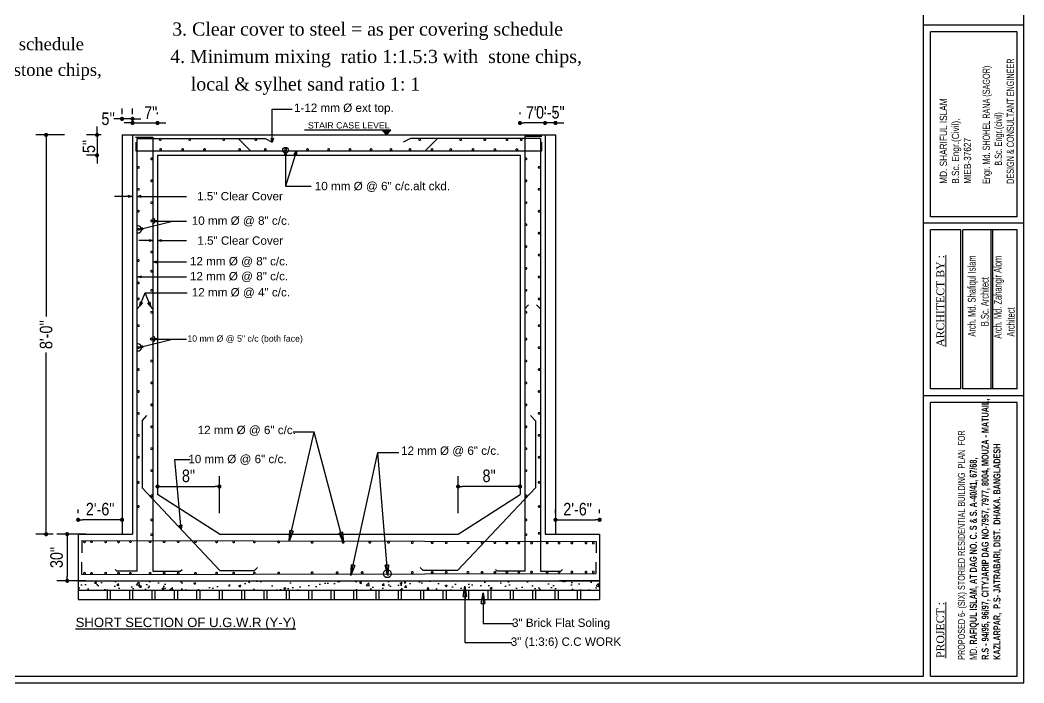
# Model space of a CAD drawing. Header units: inches. Extents: x -159432 to -126829, y -44881 to -40109.
# Drawn here: x -143780.7 to -143299.8, y -42614.3 to -42296.8 of the extents above; entities that cross this region are included whole.
import ezdxf

# ---------------------------------------------------------------- set-up
doc = ezdxf.new("R2010")
doc.units = ezdxf.units.IN
doc.header["$LTSCALE"] = 10
doc.header["$MEASUREMENT"] = 0
doc.header["$PDMODE"] = 34
doc.layers.get('0').update_dxf_attribs({"color": 140, "lineweight": 25})
doc.layers.get('Defpoints').update_dxf_attribs({"lineweight": 25})
for name, color, linetype, lineweight in [('DIMENSION', 6, 'Continuous', 25), ('hatch', 141, 'Continuous', 30), ('line', 134, 'Continuous', 30), ('rod', 167, 'Continuous', 30), ('TEXT', 6, 'Continuous', 25), ('TEXT 02', 7, 'Continuous', 9), ('win', 143, 'Continuous', 25)]:
    doc.layers.add(name, color=color, linetype=linetype, lineweight=lineweight)
doc.styles.add('222', font='arial.ttf')
doc.styles.add('AREAL', font='arial.ttf')
doc.styles.add('Arial', font='times.ttf', dxfattribs={"height": 8})
doc.styles.add('Arial Narrow', font='ARIALN.TTF', dxfattribs={"height": 8})
doc.styles.add('arn', font='ARIALN.TTF')
doc.dimstyles.new('1-4', dxfattribs={"dimtxt": 7, "dimasz": 5, "dimexe": 4, "dimexo": 2, "dimgap": 2, "dimtad": 1, "dimdec": 1, "dimzin": 3, "dimdsep": 46, "dimlunit": 4, "dimtxsty": 'AREAL', "dimblk": 'DOTSMALL', "dimcen": 0, "dimdle": 4, "dimclrd": 132, "dimclre": 132, "dimclrt": 154, "dimadec": 0, "dimazin": 1, "dimtfac": 1, "dimtdec": 1, "dimtofl": 0, "dimtmove": 0, "dimatfit": 3, "dimldrblk": 'CLOSED', "dimfxl": 1, "dimfrac": 2, "dimtolj": 1, "dimtzin": 0, "dimlwd": -1, "dimarcsym": 0})
doc.dimstyles.new('Dim1', dxfattribs={"dimtxt": 6, "dimasz": 2, "dimexe": 5, "dimexo": 10, "dimgap": 2, "dimtad": 1, "dimdec": 0, "dimzin": 2, "dimdsep": 46, "dimlunit": 4, "dimtxsty": 'arn', "dimblk": 'DOT', "dimcen": 0, "dimclrd": 256, "dimclrt": 256, "dimaunit": 3, "dimadec": 0, "dimazin": 0, "dimtfac": 1, "dimtdec": 0, "dimtix": 1, "dimtmove": 2, "dimatfit": 3, "dimfxl": 1, "dimfrac": 1, "dimtolj": 1, "dimtzin": 0, "dimlwd": -1, "dimarcsym": 0})
doc.dimstyles.get("Standard").update_dxf_attribs({"dimtxt": 8, "dimasz": 2, "dimexe": 2, "dimexo": 3, "dimgap": 2, "dimtad": 1, "dimdec": 0, "dimzin": 0, "dimdsep": 46, "dimlunit": 3, "dimtxsty": 'Arial Narrow', "dimblk": 'DOT', "dimcen": 0.09, "dimclrd": 256, "dimclre": 256, "dimclrt": 256, "dimadec": 0, "dimazin": 0, "dimtfac": 1, "dimtdec": 0, "dimtix": 1, "dimtmove": 2, "dimatfit": 3, "dimldrblk": 'OPEN30', "dimfxl": 1, "dimtolj": 1, "dimtzin": 0, "dimlwd": -1, "dimlwe": -1, "dimarcsym": 0})

# ---------------------------------------------------------------- blocks, each defined once
blk = doc.blocks.new('_Dot')
at = {"color": 0, "linetype": 'ByBlock', "lineweight": -2}
blk.add_line((-0.5, 0), (-1, 0), dxfattribs=at)
at = {"color": 0, "linetype": 'ByBlock', "const_width": 0.5}
blk.add_lwpolyline([(-0.25, 0, 1), (0.25, 0, 1)], format="xyb", close=True, dxfattribs=at)
blk = doc.blocks.new('*D153')
at = {"layer": 'Defpoints', "color": 0, "ltscale": 15}
for p in [(-143731.89, -42351.77), (-143743.87, -42361.52), (-143733.75, -42361.52)]:
    blk.add_point(p, dxfattribs=at)
at = {"layer": 'DIMENSION', "color": 0, "lineweight": -2, "ltscale": 15}
for p, q in [((-143741.89, -42351.77), (-143748.87, -42351.77)), ((-143743.75, -42361.52), (-143748.87, -42361.52))]:
    blk.add_line(p, q, dxfattribs=at)
at = {"layer": 'DIMENSION', "ltscale": 15}
for p, q in [((-143743.87, -42349.77), (-143743.87, -42347.77)), ((-143743.87, -42351.77), (-143743.87, -42361.52)), ((-143743.87, -42363.52), (-143743.87, -42365.52))]:
    blk.add_line(p, q, dxfattribs=at)
at = {"layer": 'DIMENSION', "ltscale": 15, "xscale": 2, "yscale": 2, "zscale": 2}
for p, rotation in [((-143743.87, -42351.77), 270), ((-143743.87, -42361.52), 90)]:
    blk.add_blockref('_Dot', p, dxfattribs=dict(at, rotation=rotation))
at = {"layer": 'DIMENSION', "ltscale": 15, "insert": (-143747.78, -42357.33), "char_height": 6, "attachment_point": 5, "rotation": 90, "style": 'arn'}
blk.add_mtext('\\A1;{\\C256;5"}', dxfattribs=at)
blk = doc.blocks.new('*D154')
at = {"layer": 'Defpoints', "color": 0, "ltscale": 15}
for p in [(-143541.24, -42346.05), (-143541.24, -42351.77), (-143529.24, -42351.77)]:
    blk.add_point(p, dxfattribs=at)
at = {"layer": 'DIMENSION', "color": 0, "lineweight": -2, "ltscale": 15}
for p, q in [((-143541.24, -42341.77), (-143541.24, -42341.05)), ((-143529.24, -42341.77), (-143529.24, -42341.05))]:
    blk.add_line(p, q, dxfattribs=at)
at = {"layer": 'DIMENSION', "ltscale": 15}
blk.add_line((-143531.24, -42346.05), (-143539.24, -42346.05), dxfattribs=at)
at = {"layer": 'DIMENSION', "ltscale": 15, "xscale": 2, "yscale": 2, "zscale": 2, "rotation": 180}
blk.add_blockref('_Dot', (-143541.24, -42346.05), dxfattribs=at)
at = {"layer": 'DIMENSION', "ltscale": 15, "xscale": 2, "yscale": 2, "zscale": 2}
blk.add_blockref('_Dot', (-143529.24, -42346.05), dxfattribs=at)
at = {"layer": 'DIMENSION', "ltscale": 15, "insert": (-143535.24, -42341.05), "char_height": 6, "attachment_point": 5, "style": 'arn'}
blk.add_mtext('\\A1;{\\C256;7"}', dxfattribs=at)
blk = doc.blocks.new('*D155')
at = {"layer": 'Defpoints', "color": 0, "ltscale": 15}
for p in [(-143714.89, -42346.05), (-143726.89, -42351.77), (-143714.89, -42351.77)]:
    blk.add_point(p, dxfattribs=at)
at = {"layer": 'DIMENSION', "color": 0, "lineweight": -2, "ltscale": 15}
for p, q in [((-143726.89, -42341.77), (-143726.89, -42341.05)), ((-143714.89, -42341.77), (-143714.89, -42341.05))]:
    blk.add_line(p, q, dxfattribs=at)
at = {"layer": 'DIMENSION', "ltscale": 15}
for p, q in [((-143728.89, -42346.05), (-143730.89, -42346.05)), ((-143726.89, -42346.05), (-143714.89, -42346.05)), ((-143712.89, -42346.05), (-143710.89, -42346.05))]:
    blk.add_line(p, q, dxfattribs=at)
at = {"layer": 'DIMENSION', "ltscale": 15, "xscale": 2, "yscale": 2, "zscale": 2}
blk.add_blockref('_Dot', (-143726.89, -42346.05), dxfattribs=at)
at = {"layer": 'DIMENSION', "ltscale": 15, "xscale": 2, "yscale": 2, "zscale": 2, "rotation": 180}
blk.add_blockref('_Dot', (-143714.89, -42346.05), dxfattribs=at)
at = {"layer": 'DIMENSION', "ltscale": 15, "insert": (-143718.15, -42341.1), "char_height": 6, "attachment_point": 5, "style": 'arn'}
blk.add_mtext('\\A1;{\\C256;7"}', dxfattribs=at)
blk = doc.blocks.new('_Open30')
at = {"color": 0, "linetype": 'ByBlock', "lineweight": -2}
for p, q in [((-1, 0.27), (0, 0)), ((0, 0), (-1, -0.27)), ((0, 0), (-1, 0))]:
    blk.add_line(p, q, dxfattribs=at)
blk = doc.blocks.new('*D156')
at = {"layer": 'Defpoints', "color": 0, "ltscale": 15}
for p in [(-143503.09, -42536.11), (-143524.24, -42543.02), (-143503.09, -42543.02)]:
    blk.add_point(p, dxfattribs=at)
at = {"layer": 'DIMENSION', "color": 0, "lineweight": -2, "ltscale": 15}
for p, q in [((-143524.24, -42533.02), (-143524.24, -42531.11)), ((-143503.09, -42533.02), (-143503.09, -42531.11))]:
    blk.add_line(p, q, dxfattribs=at)
at = {"layer": 'DIMENSION', "ltscale": 15}
blk.add_line((-143522.24, -42536.11), (-143505.09, -42536.11), dxfattribs=at)
at = {"layer": 'DIMENSION', "ltscale": 15, "xscale": 2, "yscale": 2, "zscale": 2, "rotation": 180}
blk.add_blockref('_Dot', (-143524.24, -42536.11), dxfattribs=at)
at = {"layer": 'DIMENSION', "ltscale": 15, "xscale": 2, "yscale": 2, "zscale": 2}
blk.add_blockref('_Dot', (-143503.09, -42536.11), dxfattribs=at)
at = {"layer": 'DIMENSION', "ltscale": 15, "insert": (-143513.67, -42531.05), "char_height": 6, "attachment_point": 5, "style": 'arn'}
blk.add_mtext('\\A1;{\\C256;2\'-6"}', dxfattribs=at)
blk = doc.blocks.new('*D157')
at = {"layer": 'Defpoints', "color": 0, "ltscale": 15}
for p in [(-143570.89, -42520.17), (-143541.24, -42523.93), (-143570.89, -42543.02)]:
    blk.add_point(p, dxfattribs=at)
at = {"layer": 'DIMENSION', "color": 0, "lineweight": -2, "ltscale": 15}
for p, q in [((-143570.89, -42533.02), (-143570.89, -42515.17)), ((-143541.24, -42513.93), (-143541.24, -42515.17))]:
    blk.add_line(p, q, dxfattribs=at)
at = {"layer": 'DIMENSION', "ltscale": 15}
blk.add_line((-143543.24, -42520.17), (-143568.89, -42520.17), dxfattribs=at)
at = {"layer": 'DIMENSION', "ltscale": 15, "xscale": 2, "yscale": 2, "zscale": 2, "rotation": 180}
blk.add_blockref('_Dot', (-143570.89, -42520.17), dxfattribs=at)
at = {"layer": 'DIMENSION', "ltscale": 15, "xscale": 2, "yscale": 2, "zscale": 2}
blk.add_blockref('_Dot', (-143541.24, -42520.17), dxfattribs=at)
at = {"layer": 'DIMENSION', "ltscale": 15, "insert": (-143556.07, -42515.1), "char_height": 6, "attachment_point": 5, "style": 'arn'}
blk.add_mtext('\\A1;{\\C256;8"}', dxfattribs=at)
blk = doc.blocks.new('*D158')
at = {"layer": 'Defpoints', "color": 0, "ltscale": 15}
for p in [(-143739.24, -42543.02), (-143758.18, -42565.34), (-143739.24, -42565.34)]:
    blk.add_point(p, dxfattribs=at)
at = {"layer": 'DIMENSION', "color": 0, "lineweight": -2, "ltscale": 15}
for p, q in [((-143749.24, -42543.02), (-143763.18, -42543.02)), ((-143749.24, -42565.34), (-143763.18, -42565.34))]:
    blk.add_line(p, q, dxfattribs=at)
at = {"layer": 'DIMENSION', "ltscale": 15}
blk.add_line((-143758.18, -42545.02), (-143758.18, -42563.34), dxfattribs=at)
at = {"layer": 'DIMENSION', "ltscale": 15, "xscale": 2, "yscale": 2, "zscale": 2}
for p, rotation in [((-143758.18, -42543.02), 90), ((-143758.18, -42565.34), 270)]:
    blk.add_blockref('_Dot', p, dxfattribs=dict(at, rotation=rotation))
at = {"layer": 'DIMENSION', "ltscale": 15, "insert": (-143763.24, -42554.18), "char_height": 6, "attachment_point": 5, "rotation": 90, "style": 'arn'}
blk.add_mtext('\\A1;30"', dxfattribs=at)
blk = doc.blocks.new('*D159')
at = {"layer": 'Defpoints', "color": 0, "ltscale": 15}
for p in [(-143752.91, -42536.11), (-143731.89, -42539.49), (-143752.91, -42543.02)]:
    blk.add_point(p, dxfattribs=at)
at = {"layer": 'DIMENSION', "color": 0, "lineweight": -2, "ltscale": 15}
for p, q in [((-143731.89, -42529.49), (-143731.89, -42531.11)), ((-143752.91, -42533.02), (-143752.91, -42531.11))]:
    blk.add_line(p, q, dxfattribs=at)
at = {"layer": 'DIMENSION', "ltscale": 15}
blk.add_line((-143733.89, -42536.11), (-143750.91, -42536.11), dxfattribs=at)
at = {"layer": 'DIMENSION', "ltscale": 15, "xscale": 2, "yscale": 2, "zscale": 2, "rotation": 180}
blk.add_blockref('_Dot', (-143752.91, -42536.11), dxfattribs=at)
at = {"layer": 'DIMENSION', "ltscale": 15, "xscale": 2, "yscale": 2, "zscale": 2}
blk.add_blockref('_Dot', (-143731.89, -42536.11), dxfattribs=at)
at = {"layer": 'DIMENSION', "ltscale": 15, "insert": (-143742.4, -42531.05), "char_height": 6, "attachment_point": 5, "style": 'arn'}
blk.add_mtext('\\A1;{\\C256;2\'-6"}', dxfattribs=at)
blk = doc.blocks.new('_Closed')
at = {"layer": 'win', "color": 0, "lineweight": -2}
for p, q in [((-1, 0.167), (0, 0)), ((-1, 0.167), (-1, -0.167)), ((0, 0), (-1, -0.167)), ((0, 0), (-1, 0))]:
    blk.add_line(p, q, dxfattribs=at)
blk = doc.blocks.new('_DotSmall')
at = {"color": 0, "linetype": 'ByBlock', "const_width": 0.5}
blk.add_lwpolyline([(-0.0625, 0, 1), (0.0625, 0, 1)], format="xyb", close=True, dxfattribs=at)
blk = doc.blocks.new('*D160')
at = {"layer": 'Defpoints', "color": 0, "ltscale": 15}
for p in [(-143685.28, -42520.17), (-143714.89, -42523.93), (-143685.28, -42543.02)]:
    blk.add_point(p, dxfattribs=at)
at = {"layer": 'DIMENSION', "color": 0, "lineweight": -2, "ltscale": 15}
for p, q in [((-143714.89, -42513.93), (-143714.89, -42515.17)), ((-143685.28, -42533.02), (-143685.28, -42515.17))]:
    blk.add_line(p, q, dxfattribs=at)
at = {"layer": 'DIMENSION', "ltscale": 15}
blk.add_line((-143712.89, -42520.17), (-143687.28, -42520.17), dxfattribs=at)
at = {"layer": 'DIMENSION', "ltscale": 15, "xscale": 2, "yscale": 2, "zscale": 2, "rotation": 180}
blk.add_blockref('_Dot', (-143714.89, -42520.17), dxfattribs=at)
at = {"layer": 'DIMENSION', "ltscale": 15, "xscale": 2, "yscale": 2, "zscale": 2}
blk.add_blockref('_Dot', (-143685.28, -42520.17), dxfattribs=at)
at = {"layer": 'DIMENSION', "ltscale": 15, "insert": (-143700.08, -42515.1), "char_height": 6, "attachment_point": 5, "style": 'arn'}
blk.add_mtext('\\A1;{\\C256;8"}', dxfattribs=at)
blk = doc.blocks.new('*D161')
at = {"layer": 'Defpoints', "color": 0, "ltscale": 15}
for p in [(-143768.25, -42351.77), (-143749.46, -42351.77), (-143754.83, -42543.02)]:
    blk.add_point(p, dxfattribs=at)
at = {"layer": 'DIMENSION', "color": 0, "lineweight": -2, "ltscale": 15}
for p, q in [((-143759.46, -42351.77), (-143773.25, -42351.77)), ((-143764.83, -42543.02), (-143773.25, -42543.02))]:
    blk.add_line(p, q, dxfattribs=at)
at = {"layer": 'DIMENSION', "ltscale": 15}
for p, q in [((-143768.25, -42353.77), (-143768.25, -42438.76)), ((-143768.25, -42541.02), (-143768.25, -42456.03))]:
    blk.add_line(p, q, dxfattribs=at)
at = {"layer": 'DIMENSION', "ltscale": 15, "xscale": 2, "yscale": 2, "zscale": 2}
for p, rotation in [((-143768.25, -42351.77), 90), ((-143768.25, -42543.02), 270)]:
    blk.add_blockref('_Dot', p, dxfattribs=dict(at, rotation=rotation))
at = {"layer": 'DIMENSION', "ltscale": 15, "insert": (-143768.25, -42447.4), "char_height": 6, "attachment_point": 5, "rotation": 90, "style": 'arn'}
blk.add_mtext("\\A1;{\\C256;8'-0''}", dxfattribs=at)
blk = doc.blocks.new('*D162')
at = {"layer": 'Defpoints', "color": 0, "ltscale": 15}
for p in [(-143731.89, -42344.06), (-143731.89, -42351.77), (-143726.89, -42351.77)]:
    blk.add_point(p, dxfattribs=at)
at = {"layer": 'DIMENSION', "color": 0, "lineweight": -2, "ltscale": 15}
for p, q in [((-143731.89, -42341.77), (-143731.89, -42339.06)), ((-143726.89, -42341.77), (-143726.89, -42339.06))]:
    blk.add_line(p, q, dxfattribs=at)
at = {"layer": 'DIMENSION', "ltscale": 15}
for p, q in [((-143733.89, -42344.06), (-143735.89, -42344.06)), ((-143726.89, -42344.06), (-143731.89, -42344.06)), ((-143724.89, -42344.06), (-143722.89, -42344.06))]:
    blk.add_line(p, q, dxfattribs=at)
at = {"layer": 'DIMENSION', "ltscale": 15, "xscale": 2, "yscale": 2, "zscale": 2}
blk.add_blockref('_Dot', (-143731.89, -42344.06), dxfattribs=at)
at = {"layer": 'DIMENSION', "ltscale": 15, "xscale": 2, "yscale": 2, "zscale": 2, "rotation": 180}
blk.add_blockref('_Dot', (-143726.89, -42344.06), dxfattribs=at)
at = {"layer": 'DIMENSION', "ltscale": 15, "insert": (-143738.53, -42344.06), "char_height": 6, "attachment_point": 5, "style": 'arn'}
blk.add_mtext("\\A1;5''", dxfattribs=at)
blk = doc.blocks.new('*D163')
at = {"layer": 'Defpoints', "color": 0, "ltscale": 15}
for p in [(-143529.24, -42346.05), (-143529.24, -42351.77), (-143524.24, -42351.77)]:
    blk.add_point(p, dxfattribs=at)
at = {"layer": 'DIMENSION', "color": 0, "lineweight": -2, "ltscale": 15}
for p, q in [((-143529.24, -42341.77), (-143529.24, -42341.05)), ((-143524.24, -42341.77), (-143524.24, -42341.05))]:
    blk.add_line(p, q, dxfattribs=at)
at = {"layer": 'DIMENSION', "ltscale": 15}
for p, q in [((-143531.24, -42346.05), (-143533.24, -42346.05)), ((-143524.24, -42346.05), (-143529.24, -42346.05)), ((-143522.24, -42346.05), (-143520.24, -42346.05))]:
    blk.add_line(p, q, dxfattribs=at)
at = {"layer": 'DIMENSION', "ltscale": 15, "xscale": 2, "yscale": 2, "zscale": 2}
blk.add_blockref('_Dot', (-143529.24, -42346.05), dxfattribs=at)
at = {"layer": 'DIMENSION', "ltscale": 15, "xscale": 2, "yscale": 2, "zscale": 2, "rotation": 180}
blk.add_blockref('_Dot', (-143524.24, -42346.05), dxfattribs=at)
at = {"layer": 'DIMENSION', "ltscale": 15, "insert": (-143526.74, -42340.98), "char_height": 6, "attachment_point": 5, "style": 'arn'}
blk.add_mtext('\\A1;{\\C256;0\'-5"}', dxfattribs=at)

msp = doc.modelspace()

# ---------------------------------------------------------------- hatches: boundary and pattern name
at = {"layer": 'hatch', "ltscale": 15}
msp.add_hatch(color=256, dxfattribs=at).paths.add_polyline_path([(-143607.20799, -42349.4773), (-143605.17679, -42351.7733), (-143603.1456, -42349.4773)])
at = {"layer": 'hatch', "linetype": 'Continuous', "ltscale": 0.1}
h = msp.add_hatch(dxfattribs=at)
h.set_pattern_fill('AR-CONC', color=256, scale=1.5, style=0)
h.set_pattern_definition([(50, (-146382.142, -60807.545), (10.7589027, -0.941282), [1.125, -12.375]), (355, (-146382.142, -60807.545), (-2.08127, 11.282882), [0.9, -9.9]), (100.4514, (-146381.246, -60807.624), (8.677641, 10.341593), [0.956103, -10.517132]), (46.1842, (-146382.142, -60804.545), (16.008616, -2.482785), [1.6875, -18.5625]), (96.6356, (-146380.808, -60804.752), (14.01994, 14.611768), [1.434154, -15.775695]), (351.1842, (-146382.142, -60804.545), (14.019929, 14.611779), [1.35, -14.85]), (21, (-146380.642, -60805.295), (8.9536058, -6.0392834), [1.125, -12.375]), (326, (-146380.642, -60805.295), (3.64973, 10.877251), [0.9, -9.9]), (71.4514, (-146379.896, -60805.798), (12.6033394, 4.8379575), [0.956103, -10.517132]), (37.5, (-146382.142, -60807.545), (0.1823978, 4.9934078), [0, -9.78, 0, -10.05, 0, -9.9375]), (7.5, (-146382.142, -60807.545), (3.946043, 5.9161757), [0, -5.73, 0, -9.555, 0, -3.7875]), (327.5, (-146385.487, -60807.545), (8.0073365, -0.3383231), [0, -3.75, 0, -11.7, 0, -15.525]), (317.5, (-146386.987, -60807.545), (8.7477925, 1.5015747), [0, -4.875, 0, -7.77, 0, -11.025])])
h.paths.add_polyline_path([(-143503.09422, -42565.34451), (-143727.64447, -42565.34902), (-143752.90599, -42565.3444), (-143752.90596, -42569.84887), (-143503.09456, -42569.84451)])

# ---------------------------------------------------------------- linework, layer by layer
at = {"layer": 'DIMENSION', "ltscale": 15}
msp.add_circle((-143653.53059, -42359.09192), 1.37935, dxfattribs=at)
for centre, radius, start, end in [((-143724.23116, -42397.0121), 1.70679, 255.9861633, 104.0138367), ((-143717.44057, -42392.94489), 1.36018, 282.5735559, 77.4264441), ((-143717.44057, -42449.47054), 1.36018, 282.5735559, 77.4264441), ((-143724.23116, -42453.53775), 1.70679, 255.9861633, 104.0138367)]:
    msp.add_arc(centre, radius, start, end, dxfattribs=at)
at = {"layer": 'hatch', "ltscale": 15}
for p, q in [((-143731.89447, -42351.7733), (-143731.89447, -42543.0233)), ((-143731.89447, -42351.7733), (-143524.24115, -42351.7733)), ((-143726.89447, -42351.7733), (-143726.89447, -42543.0233)), ((-143529.24115, -42351.7733), (-143529.24115, -42543.0233)), ((-143524.24115, -42351.7733), (-143524.24115, -42543.0233)), ((-143714.89447, -42361.5233), (-143541.24115, -42361.5233)), ((-143714.89447, -42361.5233), (-143714.89447, -42523.93142)), ((-143541.24115, -42361.5233), (-143541.24115, -42523.93142)), ((-143685.27516, -42543.0233), (-143714.89447, -42523.93142)), ((-143570.88991, -42543.0233), (-143541.24115, -42523.93142)), ((-143752.9061, -42543.0233), (-143726.89447, -42543.0233)), ((-143752.9061, -42543.0233), (-143752.90594, -42574.34887)), ((-143685.27516, -42543.0233), (-143570.88991, -42543.0233)), ((-143529.24115, -42543.0233), (-143529.24115, -42543.0233)), ((-143529.24115, -42543.0233), (-143503.09273, -42543.0233)), ((-143503.09273, -42543.0233), (-143503.09491, -42574.34451)), ((-143752.9061, -42565.3444), (-143727.64447, -42565.34902)), ((-143727.64447, -42565.34902), (-143503.09491, -42565.34451)), ((-143503.09491, -42565.34451), (-143522.40638, -42565.34902)), ((-143752.90596, -42569.84887), (-143503.09482, -42569.84451)), ((-143739.061, -42569.84451), (-143739.061, -42574.34451)), ((-143737.561, -42569.84451), (-143737.561, -42574.34451)), ((-143728.33527, -42569.84451), (-143728.33527, -42574.34451)), ((-143726.83527, -42569.84451), (-143726.83527, -42574.34451)), ((-143717.60954, -42569.84451), (-143717.60954, -42574.34451)), ((-143716.10954, -42569.84451), (-143716.10954, -42574.34451)), ((-143706.8838, -42569.84451), (-143706.8838, -42574.34451)), ((-143705.3838, -42569.84451), (-143705.3838, -42574.34451)), ((-143696.15807, -42569.84451), (-143696.15807, -42574.34451)), ((-143694.65807, -42569.84451), (-143694.65807, -42574.34451)), ((-143685.43234, -42569.84451), (-143685.43234, -42574.34451)), ((-143683.93234, -42569.84451), (-143683.93234, -42574.34451)), ((-143674.70661, -42569.84451), (-143674.70661, -42574.34451)), ((-143673.20661, -42569.84451), (-143673.20661, -42574.34451)), ((-143663.98088, -42569.84451), (-143663.98088, -42574.34451)), ((-143662.48088, -42569.84451), (-143662.48088, -42574.34451)), ((-143653.25515, -42569.84451), (-143653.25515, -42574.34451)), ((-143651.75515, -42569.84451), (-143651.75515, -42574.34451)), ((-143642.52942, -42569.84451), (-143642.52942, -42574.34451)), ((-143641.02942, -42569.84451), (-143641.02942, -42574.34451)), ((-143631.80368, -42569.84451), (-143631.80368, -42574.34451)), ((-143630.30368, -42569.84451), (-143630.30368, -42574.34451)), ((-143621.07795, -42569.84451), (-143621.07795, -42574.34451)), ((-143619.57795, -42569.84451), (-143619.57795, -42574.34451)), ((-143610.35222, -42569.84451), (-143610.35222, -42574.34451)), ((-143608.85222, -42569.84451), (-143608.85222, -42574.34451)), ((-143599.62649, -42569.84451), (-143599.62649, -42574.34451)), ((-143598.12649, -42569.84451), (-143598.12649, -42574.34451)), ((-143588.90076, -42569.84451), (-143588.90076, -42574.34451)), ((-143587.40076, -42569.84451), (-143587.40076, -42574.34451)), ((-143578.17503, -42569.84451), (-143578.17503, -42574.34451)), ((-143576.67503, -42569.84451), (-143576.67503, -42574.34451)), ((-143567.4493, -42569.84451), (-143567.4493, -42574.34451)), ((-143565.9493, -42569.84451), (-143565.9493, -42574.34451)), ((-143556.72356, -42569.84451), (-143556.72356, -42574.34451)), ((-143555.22356, -42569.84451), (-143555.22356, -42574.34451)), ((-143545.99783, -42569.84451), (-143545.99783, -42574.34451)), ((-143544.49783, -42569.84451), (-143544.49783, -42574.34451)), ((-143535.2721, -42569.84451), (-143535.2721, -42574.34451)), ((-143533.7721, -42569.84451), (-143533.7721, -42574.34451)), ((-143524.54637, -42569.84451), (-143524.54637, -42574.34451)), ((-143523.04637, -42569.84451), (-143523.04637, -42574.34451)), ((-143513.82064, -42569.84451), (-143513.82064, -42574.34451)), ((-143512.32064, -42569.84451), (-143512.32064, -42574.34451)), ((-143503.09491, -42569.84451), (-143503.09491, -42574.34451)), ((-143752.90594, -42574.34887), (-143503.09473, -42574.34451))]:
    msp.add_line(p, q, dxfattribs=at)
msp.add_lwpolyline([(-143607.20799, -42349.4773), (-143605.17679, -42351.7733), (-143603.1456, -42349.4773), (-143644.40926, -42349.4773)], dxfattribs=at)
msp.add_circle((-143604.81486, -42561.95844), 1.86941, dxfattribs=at)
at = {"layer": 'line'}
for p, q in [((-143348.02735, -42610.97548), (-143348.02735, -42119.37603)), ((-143299.84884, -42299.21174), (-143348.02735, -42299.21174)), ((-143344.64039, -42390.92251), (-143344.64039, -42302.42734)), ((-143320.57748, -42302.42734), (-143344.64039, -42302.42734)), ((-143299.84884, -42394.00401), (-143348.02735, -42394.00401)), ((-143321.51314, -42390.92251), (-143344.64039, -42390.92251)), ((-143303.12364, -42390.92251), (-143321.51314, -42390.92251)), ((-143344.64039, -42473.43796), (-143344.64039, -42397.17507)), ((-143330.09625, -42397.17507), (-143344.64039, -42397.17507)), ((-143344.64039, -42455.93032), (-143344.64039, -42397.17507)), ((-143330.09625, -42473.43796), (-143330.09625, -42397.17507)), ((-143303.12364, -42397.17507), (-143329.16059, -42397.17507)), ((-143329.16059, -42473.43796), (-143329.16059, -42397.17507)), ((-143315.60711, -42473.23173), (-143315.60711, -42397.17507)), ((-143314.67145, -42473.23173), (-143314.67145, -42397.17507)), ((-143299.84884, -42476.71276), (-143348.02735, -42476.71276)), ((-143330.09625, -42473.43796), (-143344.64039, -42473.43796)), ((-143303.12364, -42473.43796), (-143329.16059, -42473.43796)), ((-143303.12364, -42479.98756), (-143344.64039, -42479.98756)), ((-143344.64039, -42610.97548), (-143344.64039, -42479.98756))]:
    msp.add_line(p, q, dxfattribs=at)
msp.add_lwpolyline([(-144048.82235, -42614.25028), (-143299.84884, -42614.25028), (-143299.84884, -42116.10123), (-144048.82235, -42116.10123)], close=True, dxfattribs=at)
for points in [[(-143348.02735, -42119.37603), (-144045.54755, -42119.37603), (-144045.54755, -42610.97548), (-143348.02735, -42610.97548)], [(-143303.12364, -42390.92251), (-143303.12364, -42302.42734), (-143320.57748, -42302.42734)], [(-143303.12364, -42473.43796), (-143303.12364, -42397.17507)], [(-143344.64039, -42610.97548), (-143303.12364, -42610.97548), (-143303.12364, -42479.98756)]]:
    msp.add_lwpolyline(points, dxfattribs=at)
at = {"layer": 'rod'}
for p, q in [((-143725.388, -42352.78191), (-143717.14447, -42352.78191)), ((-143724.64447, -42353.4439), (-143663.37359, -42353.4439)), ((-143724.64447, -42560.70424), (-143724.64447, -42353.4439)), ((-143717.14447, -42352.78191), (-143717.14447, -42560.70424)), ((-143670.35603, -42359.3504), (-143676.26253, -42353.4439)), ((-143663.37359, -42353.4439), (-143659.89661, -42355.25983)), ((-143593.67024, -42353.4439), (-143597.14722, -42355.25983)), ((-143531.49115, -42353.4439), (-143593.67024, -42353.4439)), ((-143586.6878, -42359.3504), (-143580.7813, -42353.4439)), ((-143531.49115, -42353.4439), (-143531.49115, -42560.70424)), ((-143724.64447, -42435.0233), (-143722.10783, -42432.22255)), ((-143717.14447, -42435.0233), (-143719.42131, -42432.558)), ((-143538.99115, -42435.0233), (-143537.13441, -42433.15365)), ((-143531.49115, -42435.0233), (-143533.3523, -42433.15365)), ((-143722.32396, -42488.66233), (-143719.98201, -42486.18996)), ((-143533.81166, -42488.66233), (-143536.15361, -42486.18996)), ((-143722.32396, -42488.66233), (-143722.32396, -42520.74458)), ((-143533.81166, -42488.66233), (-143533.81166, -42520.74458)), ((-143685.0215, -42560.42827), (-143722.32396, -42520.74458)), ((-143571.11412, -42560.42827), (-143533.81166, -42520.74458)), ((-143751.19907, -42546.0246), (-143504.79976, -42546.58797)), ((-143751.19907, -42546.0246), (-143751.19907, -42551.97696)), ((-143504.79976, -42546.58797), (-143504.79976, -42551.97696)), ((-143751.19907, -42562.34321), (-143751.19907, -42556.39086)), ((-143504.79976, -42561.77985), (-143504.79976, -42556.39086)), ((-143751.19907, -42562.34321), (-143504.79976, -42561.77985)), ((-143734.41144, -42560.70424), (-143735.25088, -42559.96482)), ((-143724.64447, -42560.70424), (-143734.41144, -42560.70424)), ((-143717.14447, -42560.70424), (-143703.97744, -42560.70424)), ((-143703.97744, -42560.70424), (-143703.138, -42559.96482)), ((-143685.0215, -42560.42827), (-143668.48947, -42560.42827)), ((-143667.01695, -42558.96417), (-143668.48947, -42560.42827)), ((-143589.11867, -42558.96417), (-143587.64615, -42560.42827)), ((-143571.11412, -42560.42827), (-143587.64615, -42560.42827)), ((-143552.15818, -42560.70424), (-143552.99762, -42559.96482)), ((-143538.99115, -42560.70424), (-143552.15818, -42560.70424)), ((-143531.49115, -42560.70424), (-143521.72418, -42560.70424)), ((-143521.72418, -42560.70424), (-143520.88474, -42559.96482))]:
    msp.add_line(p, q, dxfattribs=at)
for points in [[(-143725.30773, -42355.16239), (-143725.30773, -42359.3504), (-143530.82789, -42359.3504), (-143530.82789, -42355.16239)], [(-143530.74762, -42352.5069), (-143538.99115, -42352.5069), (-143538.99115, -42560.70424)]]:
    msp.add_lwpolyline(points, dxfattribs=at)
at = {"layer": 'rod', "const_width": 0.825}
for points in [[(-143713.29037, -42354.00816, -1), (-143713.85287, -42354.00816, -1)], [(-143699.22532, -42354.0113, -1), (-143699.78782, -42354.0113, -1)], [(-143682.90941, -42354.00569, -1), (-143683.47191, -42354.00569, -1)], [(-143667.48083, -42354.02772, -1), (-143668.04333, -42354.02772, -1)], [(-143589.56301, -42353.96342, 1), (-143589.00051, -42353.96342, 1)], [(-143569.93554, -42353.98743, 1), (-143569.37304, -42353.98743, 1)], [(-143558.39749, -42353.99679, 1), (-143557.83499, -42353.99679, 1)], [(-143547.76014, -42353.99679, 1), (-143547.19764, -42353.99679, 1)], [(-143540.92342, -42353.99815, 1), (-143540.36092, -42353.99815, 1)], [(-143713.65755, -42358.75312, 1), (-143713.09505, -42358.75312, 1)], [(-143703.15755, -42358.75312, 1), (-143702.59505, -42358.75312, 1)], [(-143692.65755, -42358.77713, 1), (-143692.09505, -42358.77713, 1)], [(-143675.2622, -42358.77713, -1), (-143675.8247, -42358.77713, -1)], [(-143662.97967, -42358.78631, -1), (-143663.54217, -42358.78631, -1)], [(-143653.25175, -42358.78399, -1), (-143653.81425, -42358.78399, -1)], [(-143642.75175, -42358.78631, -1), (-143643.31425, -42358.78631, -1)], [(-143632.65056, -42358.78631, -1), (-143633.21306, -42358.78631, -1)], [(-143622.40297, -42358.78631, -1), (-143622.96547, -42358.78631, -1)], [(-143612.30178, -42358.78631, -1), (-143612.86428, -42358.78631, -1)], [(-143602.78616, -42358.78631, -1), (-143603.34866, -42358.78631, -1)], [(-143593.65204, -42358.78631, -1), (-143594.21454, -42358.78631, -1)], [(-143583.15204, -42358.78723, -1), (-143583.71454, -42358.78723, -1)], [(-143574.14441, -42358.78662, -1), (-143574.70691, -42358.78662, -1)], [(-143563.47807, -42358.78879, -1), (-143564.04057, -42358.78879, -1)], [(-143552.97807, -42358.80405, -1), (-143553.54057, -42358.80405, -1)], [(-143542.47807, -42358.79642, -1), (-143543.04057, -42358.79642, -1)], [(-143717.42658, -42363.22768, -1), (-143717.98908, -42363.22768, -1)], [(-143538.70904, -42363.22768, 1), (-143538.14654, -42363.22768, 1)], [(-143723.79037, -42367.32231, -1), (-143724.35287, -42367.32231, -1)], [(-143532.34525, -42367.32231, 1), (-143531.78275, -42367.32231, 1)], [(-143717.42658, -42373.72768, -1), (-143717.98908, -42373.72768, -1)], [(-143538.70904, -42373.72768, 1), (-143538.14654, -42373.72768, 1)], [(-143723.79833, -42377.82231, -1), (-143724.36083, -42377.82231, -1)], [(-143532.34525, -42377.82231, 1), (-143531.78275, -42377.82231, 1)], [(-143717.42658, -42384.22768, -1), (-143717.98908, -42384.22768, -1)], [(-143538.70904, -42384.22768, 1), (-143538.14654, -42384.22768, 1)], [(-143723.80079, -42388.32231, -1), (-143724.36329, -42388.32231, -1)], [(-143532.33944, -42388.32231, 1), (-143531.77694, -42388.32231, 1)], [(-143717.42658, -42392.88145, -1), (-143717.98908, -42392.88145, -1)], [(-143538.70904, -42394.72768, 1), (-143538.14654, -42394.72768, 1)], [(-143723.79037, -42396.97608, -1), (-143724.35287, -42396.97608, -1)], [(-143532.34525, -42398.82231, 1), (-143531.78275, -42398.82231, 1)], [(-143538.70904, -42405.22768, 1), (-143538.14654, -42405.22768, 1)], [(-143717.42658, -42407.86515, -1), (-143717.98908, -42407.86515, -1)], [(-143532.34525, -42409.32231, 1), (-143531.78275, -42409.32231, 1)], [(-143723.79037, -42411.95978, -1), (-143724.35287, -42411.95978, -1)], [(-143717.42658, -42417.06654, -1), (-143717.98908, -42417.06654, -1)], [(-143538.70904, -42415.72768, 1), (-143538.14654, -42415.72768, 1)], [(-143532.34525, -42419.82231, 1), (-143531.78275, -42419.82231, 1)], [(-143723.79037, -42422.63598, -1), (-143724.35287, -42422.63598, -1)], [(-143717.42658, -42426.22768, -1), (-143717.98908, -42426.22768, -1)], [(-143538.70904, -42426.22768, 1), (-143538.14654, -42426.22768, 1)], [(-143723.79037, -42430.32231, -1), (-143724.35287, -42430.32231, -1)], [(-143532.34525, -42430.32231, 1), (-143531.78275, -42430.32231, 1)], [(-143717.42658, -42436.72768, -1), (-143717.98908, -42436.72768, -1)], [(-143538.70904, -42436.72768, 1), (-143538.14654, -42436.72768, 1)], [(-143723.79037, -42443.15277, -1), (-143724.35287, -42443.15277, -1)], [(-143532.34525, -42443.15277, 1), (-143531.78275, -42443.15277, 1)], [(-143723.79037, -42453.65277, -1), (-143724.35287, -42453.65277, -1)], [(-143717.42658, -42449.55814, -1), (-143717.98908, -42449.55814, -1)], [(-143538.70904, -42449.55814, 1), (-143538.14654, -42449.55814, 1)], [(-143532.34525, -42453.65277, 1), (-143531.78275, -42453.65277, 1)], [(-143717.42658, -42460.05814, -1), (-143717.98908, -42460.05814, -1)], [(-143538.70904, -42460.05814, 1), (-143538.14654, -42460.05814, 1)], [(-143723.79037, -42464.15277, -1), (-143724.35287, -42464.15277, -1)], [(-143532.34525, -42464.15277, 1), (-143531.78275, -42464.15277, 1)], [(-143717.42658, -42470.55814, -1), (-143717.98908, -42470.55814, -1)], [(-143538.70904, -42470.55814, 1), (-143538.14654, -42470.55814, 1)], [(-143723.79037, -42474.65277, -1), (-143724.35287, -42474.65277, -1)], [(-143532.34525, -42474.65277, 1), (-143531.78275, -42474.65277, 1)], [(-143717.42658, -42481.05814, -1), (-143717.98908, -42481.05814, -1)], [(-143538.70904, -42481.05814, 1), (-143538.14654, -42481.05814, 1)], [(-143723.79037, -42485.15277, -1), (-143724.35287, -42485.15277, -1)], [(-143532.34525, -42485.15277, 1), (-143531.78275, -42485.15277, 1)], [(-143717.42658, -42491.55814, -1), (-143717.98908, -42491.55814, -1)], [(-143538.70904, -42491.55814, 1), (-143538.14654, -42491.55814, 1)], [(-143723.79037, -42495.65277, -1), (-143724.35287, -42495.65277, -1)], [(-143532.34525, -42495.65277, 1), (-143531.78275, -42495.65277, 1)], [(-143723.79037, -42506.15277, -1), (-143724.35287, -42506.15277, -1)], [(-143717.42658, -42502.05814, -1), (-143717.98908, -42502.05814, -1)], [(-143538.70904, -42502.05814, 1), (-143538.14654, -42502.05814, 1)], [(-143532.34525, -42506.15277, 1), (-143531.78275, -42506.15277, 1)], [(-143717.42658, -42512.55814, -1), (-143717.98908, -42512.55814, -1)], [(-143538.70904, -42512.55814, 1), (-143538.14654, -42512.55814, 1)], [(-143723.79037, -42518.21362, -1), (-143724.35287, -42518.21362, -1)], [(-143532.34525, -42518.21362, 1), (-143531.78275, -42518.21362, 1)], [(-143717.42658, -42524.61899, -1), (-143717.98908, -42524.61899, -1)], [(-143538.70904, -42524.61899, 1), (-143538.14654, -42524.61899, 1)], [(-143723.79037, -42529.76485, -1), (-143724.35287, -42529.76485, -1)], [(-143532.34525, -42529.76485, 1), (-143531.78275, -42529.76485, 1)], [(-143717.42658, -42536.17022, -1), (-143717.98908, -42536.17022, -1)], [(-143538.70904, -42536.17022, 1), (-143538.14654, -42536.17022, 1)], [(-143717.42658, -42543.22768, -1), (-143717.98908, -42543.22768, -1)], [(-143538.70904, -42543.22768, 1), (-143538.14654, -42543.22768, 1)], [(-143532.32458, -42542.61231, 1), (-143531.76208, -42542.61231, 1)], [(-143749.58829, -42546.63846, 1), (-143750.15079, -42546.63846, 1)], [(-143746.23809, -42546.55079, 1), (-143746.80059, -42546.55079, 1)], [(-143739.44919, -42546.63846, 1), (-143740.01169, -42546.63846, 1)], [(-143733.30781, -42546.63846, 1), (-143733.87031, -42546.63846, 1)], [(-143727.61062, -42546.55079, 1), (-143728.17312, -42546.55079, 1)], [(-143718.18244, -42546.58854, 1), (-143718.74494, -42546.58854, 1)], [(-143711.43244, -42546.58854, 1), (-143711.99494, -42546.58854, 1)], [(-143704.68244, -42546.58854, 1), (-143705.24494, -42546.58854, 1)], [(-143696.43244, -42546.58854, 1), (-143696.99494, -42546.58854, 1)], [(-143686.87207, -42546.6641, -1), (-143686.30957, -42546.6641, -1)], [(-143678.72072, -42546.67523, -1), (-143678.15822, -42546.67523, -1)], [(-143668.81489, -42546.68792, -1), (-143668.25239, -42546.68792, -1)], [(-143657.18061, -42546.69637, -1), (-143656.61811, -42546.69637, -1)], [(-143641.12104, -42546.89152, -1), (-143640.55854, -42546.89152, -1)], [(-143626.25911, -42546.89152, -1), (-143625.69661, -42546.89152, -1)], [(-143613.48527, -42546.89152, -1), (-143612.92277, -42546.89152, -1)], [(-143604.51905, -42546.89152, -1), (-143603.95655, -42546.89152, -1)], [(-143593.12104, -42547.05649, -1), (-143592.55854, -42547.05649, -1)], [(-143583.60461, -42547.0305, -1), (-143583.04211, -42547.0305, -1)], [(-143576.85461, -42547.0565, -1), (-143576.29211, -42547.0565, -1)], [(-143566.45318, -42547.0825, -1), (-143565.89068, -42547.0825, -1)], [(-143559.70318, -42547.0825, -1), (-143559.14068, -42547.0825, -1)], [(-143553.5588, -42547.0825, -1), (-143552.9963, -42547.0825, -1)], [(-143547.81773, -42547.16048, -1), (-143547.25523, -42547.16048, -1)], [(-143542.12055, -42547.24816, -1), (-143541.55805, -42547.24816, -1)], [(-143535.97916, -42547.24816, -1), (-143535.41666, -42547.24816, -1)], [(-143528.525, -42547.16048, -1), (-143527.9625, -42547.16048, -1)], [(-143522.82781, -42547.24816, -1), (-143522.26531, -42547.24816, -1)], [(-143516.68643, -42547.24816, -1), (-143516.12393, -42547.24816, -1)], [(-143509.89753, -42547.16048, -1), (-143509.33503, -42547.16048, -1)], [(-143506.41054, -42547.24816, -1), (-143505.84804, -42547.24816, -1)], [(-143749.58829, -42561.72935, -1), (-143750.15079, -42561.72935, -1)], [(-143746.23809, -42561.81703, -1), (-143746.80059, -42561.81703, -1)], [(-143739.44919, -42561.72935, -1), (-143740.01169, -42561.72935, -1)], [(-143733.30781, -42561.72935, -1), (-143733.87031, -42561.72935, -1)], [(-143727.61062, -42561.81703, -1), (-143728.17312, -42561.81703, -1)], [(-143718.18244, -42561.77928, -1), (-143718.74494, -42561.77928, -1)], [(-143711.43244, -42561.77928, -1), (-143711.99494, -42561.77928, -1)], [(-143704.68244, -42561.77928, -1), (-143705.24494, -42561.77928, -1)], [(-143696.43244, -42561.77928, -1), (-143696.99494, -42561.77928, -1)], [(-143686.87207, -42561.70372, 1), (-143686.30957, -42561.70372, 1)], [(-143678.72072, -42561.69259, 1), (-143678.15822, -42561.69259, 1)], [(-143668.81489, -42561.6799, 1), (-143668.25239, -42561.6799, 1)], [(-143657.18061, -42561.67144, 1), (-143656.61811, -42561.67144, 1)], [(-143641.12104, -42561.47629, 1), (-143640.55854, -42561.47629, 1)], [(-143629.12104, -42561.4157, 1), (-143628.55854, -42561.4157, 1)], [(-143617.12104, -42561.36332, 1), (-143616.55854, -42561.36332, 1)], [(-143605.12104, -42561.36331, 1), (-143604.55854, -42561.36331, 1)], [(-143593.12104, -42561.31132, 1), (-143592.55854, -42561.31132, 1)], [(-143583.60461, -42561.33732, 1), (-143583.04211, -42561.33732, 1)], [(-143576.85461, -42561.31131, 1), (-143576.29211, -42561.31131, 1)], [(-143566.45318, -42561.28532, 1), (-143565.89068, -42561.28532, 1)], [(-143559.70318, -42561.28532, 1), (-143559.14068, -42561.28532, 1)], [(-143553.5588, -42561.28532, 1), (-143552.9963, -42561.28532, 1)], [(-143547.81773, -42561.20733, 1), (-143547.25523, -42561.20733, 1)], [(-143542.12055, -42561.11966, 1), (-143541.55805, -42561.11966, 1)], [(-143535.97916, -42561.11966, 1), (-143535.41666, -42561.11966, 1)], [(-143528.525, -42561.20733, 1), (-143527.9625, -42561.20733, 1)], [(-143522.82781, -42561.11966, 1), (-143522.26531, -42561.11966, 1)], [(-143516.68643, -42561.11966, 1), (-143516.12393, -42561.11966, 1)], [(-143509.89753, -42561.20733, 1), (-143509.33503, -42561.20733, 1)], [(-143506.41054, -42561.11966, 1), (-143505.84804, -42561.11966, 1)]]:
    msp.add_lwpolyline(points, format="xyb", close=True, dxfattribs=at)
at = {"layer": 'rod'}
msp.add_circle((-143717.70783, -42449.55814), 0.56336, dxfattribs=at)

# ---------------------------------------------------------------- texts
at = {"layer": 'TEXT', "color": 7, "style": 'Arial'}
for s, p in [('3. Clear cover to steel = as per covering schedule', (-143707.87587, -42304.20096)), ('4. Minimum mixing  ratio 1:1.5:3 with  stone chips,', (-143708.82737, -42317.32624)), ('local & sylhet sand ratio 1: 1', (-143698.96953, -42330.51964))]:
    msp.add_text(s, height=6.3023717, dxfattribs=at).set_placement(p)
at = {"layer": 'TEXT', "style": 'Arial'}
for s, p in [('3. Clear cover to steel = as per covering schedule', (-143925.65839, -42311.17506, -10.03276)), ('4. Minimum mixing  ratio 1:1.5:3 with  stone chips,', (-143926.55042, -42323.48001, -10.03276))]:
    msp.add_text(s, height=5.9084735, dxfattribs=at).set_placement(p)
at = {"layer": 'TEXT'}
for s, insert, char_height, attachment_point in [('{\\fArial|b0|i0|c0|p34;1-12 mm %%C ext top.}', (-143625.63248, -42339.35948), 4, 5), ('{\\fArial|b0|i0|c0|p34;STAIR CASE LEVEL}', (-143623.27247, -42347.20167), 3, 5), ('{\\fArial|b0|i0|c0|p34;10 mm %%C @ 6" c/c.alt ckd.}', (-143607.16566, -42376.66558), 4, 5), ('{\\fArial|b0|i0|c0|p34;1.5" Clear Cover}', (-143675.39051, -42381.13608), 4, 5), ('{\\fArial|b0|i0|c0|p34;10 mm %%c @ 8" c/c. }', (-143674.95432, -42393.22275), 4, 5), ('{\\fArial|b0|i0|c0|p34;1.5" Clear Cover}', (-143675.28393, -42402.40409), 4, 5), ('{\\fArial|b0|i0|c0|p34;12 mm %%C @ 8" c/c.}', (-143675.82534, -42412.65735), 4, 5), ('{\\fArial|b0|i0|c0|p34;12 mm %%c @ 8" c/c.}', (-143675.82534, -42419.82061), 4, 5), ('{\\fArial|b0|i0|c0|p34;12 mm %%c @ 4" c/c. }', (-143674.95432, -42427.52047), 4, 5), ('{\\fArial|b0|i0|c0|p34;10 mm %%c @ 5" c/c (both face)}', (-143672.93988, -42449.7484), 3, 5), ('{\\fArial|b0|i0|c0|p34;12 mm %%C @ 6" c/c.\\fFutura Lt BT|b0|i0|c0|p34; }', (-143672.13041, -42493.48831), 4, 5), ('{\\fArial|b0|i0|c0|p34;12 mm %%C @ 6" c/c.\\fFutura Lt BT|b0|i0|c0|p34; }', (-143574.68352, -42503.40653), 4, 5), ('{\\fArial|b0|i0|c0|p34;10 mm %%C @ 6" c/c. }', (-143676.59573, -42507.39806), 4, 5), ('{\\fArial|b0|i0|c0|p34;\\LSHORT SECTION OF U.G.W.R (Y-Y)}', (-143701.38465, -42583.00246), 4.5, 2), ('{\\fArial|b0|i0|c0|p34;3" Brick Flat Soling}', (-143521.59282, -42586.03075), 4, 5), ('{\\fArial|b0|i0|c0|p34;3" (1:3:6) C.C WORK}', (-143519.24442, -42595.09259), 4, 5)]:
    msp.add_mtext(s, dxfattribs=dict(at, insert=insert, char_height=char_height, attachment_point=attachment_point))
at = {"layer": 'TEXT 02', "attachment_point": 1, "rotation": 90}
for s, insert, char_height, width, style in [('{\\fArial Narrow|b0|i0|c0|p34;\\W0.7;Engr. Md. SHOHEL RANA (SAGOR)\\P         B.Sc. Engr.(civil)  \\PDESIGN & CONSULTANT ENGINEER  }', (-143319.59854, -42375.19132), 3.4577927, 76.0302362, '222'), ('{\\fArial Narrow|b0|i0|c0|p34;MD. SHARIFUL ISLAM\\PB.Sc. Engr.(Civil),\\PMIEB-37627}', (-143340.13978, -42375.19132), 3.4577927, 76.0302362, '222'), ('{\\fTimes New Roman|b0|i0|c0|p18;\\LARCHITECT BY :}', (-143341.76485, -42453.28359), 3.7396679, 44.4563071, '222'), ('{\\fArial Narrow|b0|i0|c0|p34;\\W0.7;\\P Arch. Md. Shafiqul Islam\\P      B.Sc. Architect\\PArch. Md. Zahangir Alom\\P Architect}', (-143332.93739, -42449.36159), 3.7396679, 61.7297291, '222'), ('\\pt6.13;{\\fArial|b0|i0|c161|p34;\\W0.7;PROPOSED 6- (SIX) STORIED RESIDENTIAL BUILDING  PLAN  FOR \\fArial|b0|i0|c0|p34;\\P\\fArial|b0|i0|c161|p34;MD.\\fArial|b1|i0|c0|p34; RAFIQUL ISLAM, AT DAG NO. C. S & S. A-40/41, 67/68,\\PR.S - 94/95, 96/97, CITYJARIP DAG NO-7957, 7977, 8004, MOUZA - MATUAIL, \\PKAZLARPAR,  P.S- JATRABARI, DIST.  DHAKA. BANGLADESH}', (-143331.47355, -42603.20903), 3.39969806, 120.0834578, 'AREAL'), ('{\\fTimes New Roman|b0|i0|c0|p18;\\LPROJECT :}', (-143341.76485, -42602.33743), 3.7396679, 27.0064555, '222')]:
    msp.add_mtext(s, dxfattribs=dict(at, insert=insert, char_height=char_height, width=width, style=style))

# ---------------------------------------------------------------- dimensions: what is measured, and where the dimension line sits
at = {"layer": 'DIMENSION', "ltscale": 15}
for base, p2, text, picture, middle in [((-143714.89447, -42346.04796), (-143714.89447, -42351.7733), '{\\C256;7"}', '*D155', (-143718.14735, -42341.10148)), ((-143731.89447, -42344.06452), (-143731.89447, -42351.7733), "5''", '*D162', (-143738.52677, -42344.06452))]:
    dim = msp.add_linear_dim(base=base, p1=(-143726.89447, -42351.7733), p2=p2, text=text, dimstyle='Dim1', override={"dimtxt": 6}, dxfattribs=at)
    dim.commit()
    dim.dimension.update_dxf_attribs({"geometry": picture, "text_midpoint": middle, "dimtype": 160})
for base, p1, p2, text, picture, middle in [((-143541.24115, -42346.04796), (-143529.24115, -42351.7733), (-143541.24115, -42351.7733), '{\\C256;7"}', '*D154', (-143535.24115, -42341.04796)), ((-143529.24115, -42346.04796), (-143524.24115, -42351.7733), (-143529.24115, -42351.7733), '{\\C256;<>}', '*D163', (-143526.74115, -42340.98452))]:
    dim = msp.add_linear_dim(base=base, p1=p1, p2=p2, text=text, dimstyle='Dim1', override={"dimtxt": 6}, dxfattribs=at)
    dim.commit()
    dim.dimension.update_dxf_attribs({"geometry": picture, "text_midpoint": middle})
dim = msp.add_linear_dim(base=(-143768.24985, -42351.7733), p1=(-143754.82629, -42543.0233), p2=(-143749.46141, -42351.7733), angle=90, text="{\\C256;8'-0''}", dimstyle='Dim1', dxfattribs=at)
dim.commit()
dim.dimension.update_dxf_attribs({"geometry": '*D161', "text_midpoint": (-143768.24985, -42447.3983), "dimtype": 160})
dim = msp.add_linear_dim(base=(-143743.86532, -42361.5233), p1=(-143731.89447, -42351.7733), p2=(-143733.74885, -42361.5233), angle=90, text='{\\C256;5"}', dimstyle='Dim1', override={"dimtxt": 6}, dxfattribs=at)
dim.commit()
dim.dimension.update_dxf_attribs({"geometry": '*D153', "text_midpoint": (-143747.77654, -42357.33383), "dimtype": 160})
for base, p1, p2, text, picture, middle in [((-143685.27516, -42520.16575), (-143714.89447, -42523.93142), (-143685.27516, -42543.0233), '{\\C256;8"}', '*D160', (-143700.08482, -42515.10231)), ((-143503.09273, -42536.114), (-143524.24115, -42543.0233), (-143503.09273, -42543.0233), '{\\C256;2\'-6"}', '*D156', (-143513.66694, -42531.05056))]:
    dim = msp.add_linear_dim(base=base, p1=p1, p2=p2, text=text, dimstyle='Dim1', dxfattribs=at)
    dim.commit()
    dim.dimension.update_dxf_attribs({"geometry": picture, "text_midpoint": middle})
for base, p1, p2, angle, text, picture, middle in [((-143570.88991, -42520.16575), (-143541.24115, -42523.93142), (-143570.88991, -42543.0233), 180, '{\\C256;8"}', '*D157', (-143556.06553, -42515.10231)), ((-143752.9061, -42536.114), (-143731.89447, -42539.48537), (-143752.9061, -42543.0233), 180, '{\\C256;2\'-6"}', '*D159', (-143742.40028, -42531.05056)), ((-143758.18043, -42565.34275), (-143739.24238, -42543.0233), (-143739.24238, -42565.34275), 90, '30"', '*D158', (-143763.24387, -42554.18303))]:
    dim = msp.add_linear_dim(base=base, p1=p1, p2=p2, angle=angle, text=text, dimstyle='Dim1', dxfattribs=at)
    dim.commit()
    dim.dimension.update_dxf_attribs({"geometry": picture, "text_midpoint": middle})

# ---------------------------------------------------------------- leaders
for points, dimstyle in [([(-143659.89661, -42355.25983), (-143659.89661, -42339.37259), (-143650.47043, -42339.37259)], 'Standard'), ([(-143653.58845, -42359.68039), (-143653.58845, -42376.36057), (-143641.29444, -42376.36057)], 'Standard'), ([(-143648.2727, -42359.3504), (-143653.58845, -42376.36057), (-143641.29444, -42376.36057)], 'Standard'), ([(-143726.88074, -42381.21671), (-143735.4709, -42381.21671)], 'Standard'), ([(-143724.7285, -42381.21671), (-143701.01512, -42381.21671)], 'Standard'), ([(-143723.79037, -42397.12712), (-143707.67199, -42393.06447)], 'Standard'), ([(-143717.14447, -42393.06447), (-143701.03322, -42393.06447)], 'Standard'), ([(-143716.86231, -42402.33652), (-143723.91716, -42402.33652)], 'Standard'), ([(-143714.93925, -42402.33652), (-143700.99962, -42402.33652)], 'Standard'), ([(-143717.14447, -42412.58978), (-143700.95344, -42412.58978)], 'Standard'), ([(-143724.64447, -42419.75304), (-143700.95344, -42419.75304)], 'Standard'), ([(-143723.37615, -42433.62293), (-143720.74943, -42427.45116), (-143700.64646, -42427.45116)], 'Standard'), ([(-143718.28289, -42433.79065), (-143720.74943, -42427.45116), (-143700.64646, -42427.45116)], 'Standard'), ([(-143723.79037, -42453.65277), (-143707.67199, -42449.59012)], 'Standard'), ([(-143717.14447, -42449.59012), (-143700.95344, -42449.59012)], 'Standard'), ([(-143651.82637, -42546.28515), (-143639.81029, -42494.08842), (-143649.92224, -42494.08842)], '1-4'), ([(-143625.87348, -42547.15268), (-143639.81029, -42494.08842), (-143649.63258, -42494.08842)], '1-4'), ([(-143622.25725, -42562.76742), (-143609.36164, -42503.94575), (-143599.53935, -42503.94575)], '1-4'), ([(-143604.61706, -42562.76742), (-143609.36164, -42503.94575), (-143599.24969, -42503.94575)], '1-4'), ([(-143703.63244, -42540.62928), (-143706.5871, -42507.18032), (-143699.28413, -42507.18032)], 'Standard'), ([(-143567.64994, -42567.83258), (-143567.69699, -42594.82636), (-143545.15997, -42594.82636)], '1-4'), ([(-143558.9625, -42571.15106), (-143558.9625, -42585.72394), (-143544.38433, -42585.72394)], '1-4')]:
    msp.add_leader(points, dimstyle=dimstyle, dxfattribs=at)

doc.saveas('drawing.dxf')
